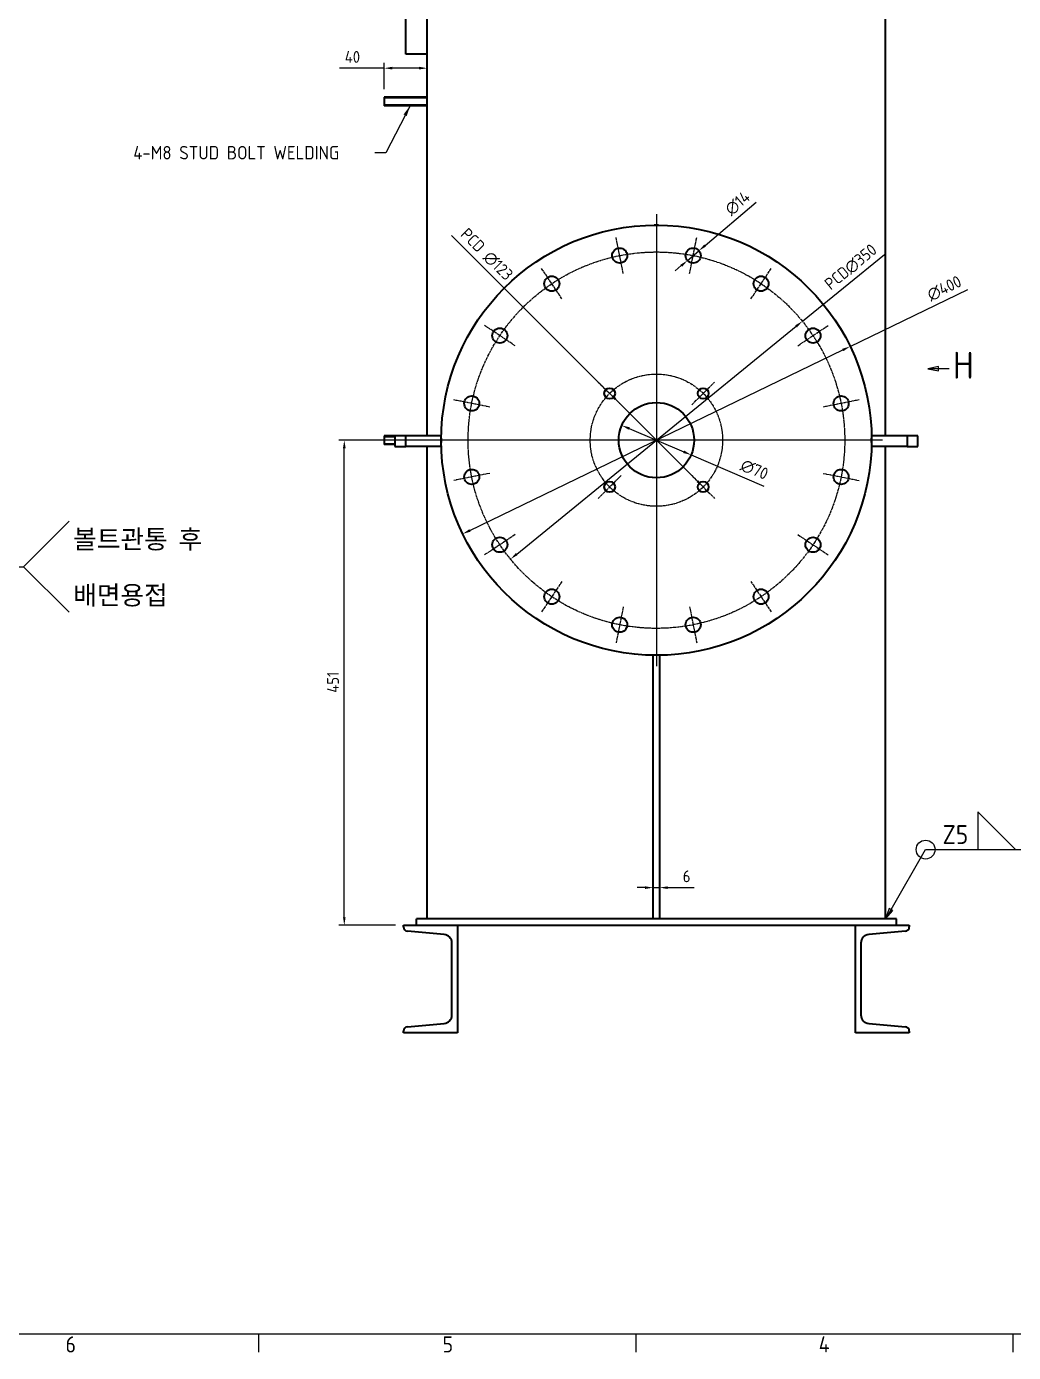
# Model space of a CAD drawing. Header units: millimetres. Extents: x 0 to 4205, y 0 to 2970.
# Drawn here: x 2237 to 3154, y 83 to 1316 of the extents above; entities that cross this region are included whole.
import ezdxf

# ---------------------------------------------------------------- set-up
doc = ezdxf.new("R2010")
doc.units = ezdxf.units.MM
doc.header["$LTSCALE"] = 5
doc.linetypes.add('CHAIN', pattern=[0.7087, 0.4724, -0.0591, 0.1181, -0.0591])
doc.layers.get('0').update_dxf_attribs({"color": 3, "lineweight": 25, "true_color": 0x00ff00})
for name, color, linetype, lineweight, true_color in [('가시적인 것(ISO)', 3, 'Continuous', 40, 0x00ff00), ('가시적인 좁은 것(ISO)', 3, 'Continuous', 35, 0x00ff00), ('기호(ISO)', 5, 'Continuous', 25, 0x0000ff), ('중심 표식(ISO)', 1, 'Continuous', 25, 0xff0000), ('중심선(ISO)', 1, 'Continuous', 25, 0xff0000), ('치수(ISO)', 2, 'Continuous', 25, 0xffff00)]:
    doc.layers.add(name, color=color, linetype=linetype, lineweight=lineweight, true_color=true_color)
doc.layers.add('경계(ISO)', color=7, linetype='Continuous', lineweight=25)
doc.layers.add('단면선(ISO)', color=7, linetype='CHAIN', lineweight=25)
doc.styles.add('문자 텍스트_PSTEK_POSCO', font='isocp.shx')
doc.styles.add('부품번호텍스트_PSTEK_POSCO', font='isocp.shx')
doc.styles.add('치수 텍스트_PSTEK_POSCO', font='isocp.shx')
doc.styles.add('표면거칠기 텍스트_PSTEK_POSCO', font='isocp.shx')
doc.dimstyles.new('치수_PSTEK_POSCO', dxfattribs={"dimscale": 5, "dimtxt": 2.2, "dimasz": 1.5, "dimexe": 1, "dimexo": 1.5, "dimgap": 1, "dimtad": 1, "dimrnd": 1e-08, "dimdsep": 46, "dimtxsty": '치수 텍스트_PSTEK_POSCO', "dimcen": 0.09, "dimdle": 10, "dimclrd": 7, "dimclre": 7, "dimclrt": 2, "dimadec": 1, "dimazin": 2, "dimtfac": 1, "dimtmove": 0, "dimatfit": 3, "dimfxl": 1, "dimtolj": 1, "dimlwd": -1, "dimlwe": -1, "dimarcsym": 0})
doc.dimstyles.new('치수_PSTEK_POSCO$7', dxfattribs={"dimscale": 5, "dimtxt": 2.2, "dimasz": 2, "dimexe": 1, "dimexo": 1.5, "dimgap": 1, "dimtad": 1, "dimrnd": 1e-08, "dimdsep": 46, "dimtxsty": '치수 텍스트_PSTEK_POSCO', "dimcen": 0.09, "dimdle": 10, "dimclrd": 7, "dimclre": 7, "dimclrt": 2, "dimadec": 1, "dimazin": 2, "dimtfac": 1, "dimtmove": 0, "dimatfit": 3, "dimfxl": 1, "dimtolj": 1, "dimlwd": -1, "dimlwe": -1, "dimarcsym": 0})

# ---------------------------------------------------------------- blocks, each defined once
blk = doc.blocks.new('경계 Default Border')
at = {"layer": '경계(ISO)'}
for p, q in [((490.58, 20), (490.58, 16.6)), ((560.67, 20), (560.67, 16.6)), ((630.75, 20), (630.75, 16.6))]:
    blk.add_line(p, q, dxfattribs=at)
at = {"layer": '경계(ISO)', "flags": 128}
blk.add_lwpolyline([(20, 20), (20, 574), (821, 574), (821, 20), (20, 20)], dxfattribs=at)
at = {"layer": '경계(ISO)', "color": 2, "true_color": 0xffff00, "char_height": 3, "attachment_point": 7, "style": '문자 텍스트_PSTEK_POSCO'}
for s, insert in [('6', (454.69, 16.57)), ('5', (524.77, 16.57)), ('4', (594.68, 16.6))]:
    blk.add_mtext(s, dxfattribs=dict(at, insert=insert))
blk = doc.blocks.new('용접 기호 식별자5')
at = {"layer": '기호(ISO)'}
for p, q in [((631.23, 110.09), (624.23, 117.09)), ((624.23, 117.09), (624.23, 110.09)), ((624.23, 110.09), (631.23, 110.09))]:
    blk.add_line(p, q, dxfattribs=at)
at = {"layer": '기호(ISO)', "color": 7}
for p, q in [((608.12, 98.96), (614.55, 110.09)), ((614.55, 110.09), (637.23, 110.09)), ((607.77, 99.16), (607.12, 97.22)), ((608.12, 98.96), (607.12, 97.22)), ((607.12, 97.22), (608.46, 98.76)), ((608.46, 98.76), (607.77, 99.16))]:
    blk.add_line(p, q, dxfattribs=at)
at = {"layer": '기호(ISO)', "color": 7, "flags": 128}
blk.add_lwpolyline([(607.77, 99.16), (607.12, 97.22), (608.46, 98.76), (607.77, 99.16)], dxfattribs=at)
at = {"layer": '기호(ISO)'}
blk.add_circle((614.55, 110.09), 1.75, dxfattribs=at)
at = {"layer": '기호(ISO)', "color": 7}
blk.add_solid([(607.77, 99.16), (607.12, 97.22), (608.46, 98.76), (607.77, 99.16)], dxfattribs=at)
at = {"layer": '기호(ISO)', "color": 7, "insert": (617.69, 111.14), "char_height": 3.5, "attachment_point": 7, "style": '표면거칠기 텍스트_PSTEK_POSCO'}
blk.add_mtext('Z5', dxfattribs=at)
blk = doc.blocks.new('용접 기호 식별자7')
at = {"layer": '기호(ISO)', "color": 7}
for p, q in [((415.75, 174.87), (414.61, 176.52)), ((416.08, 175.1), (414.61, 176.52)), ((414.61, 176.52), (415.42, 174.64)), ((415.42, 174.64), (416.08, 175.1)), ((415.75, 174.87), (424.18, 162.69)), ((424.18, 162.69), (446.87, 162.69))]:
    blk.add_line(p, q, dxfattribs=at)
at = {"layer": '기호(ISO)'}
for p, q in [((446.87, 162.69), (455.34, 171.16)), ((440.87, 162.69), (433.87, 169.69)), ((433.87, 169.69), (433.87, 162.69)), ((433.87, 162.69), (440.87, 162.69)), ((446.87, 162.69), (455.34, 154.22))]:
    blk.add_line(p, q, dxfattribs=at)
at = {"layer": '기호(ISO)', "color": 7, "flags": 128}
blk.add_lwpolyline([(416.08, 175.1), (414.61, 176.52), (415.42, 174.64), (416.08, 175.1)], dxfattribs=at)
at = {"layer": '기호(ISO)'}
blk.add_circle((424.18, 162.69), 1.75, dxfattribs=at)
at = {"layer": '기호(ISO)', "color": 7}
blk.add_solid([(416.08, 175.1), (414.61, 176.52), (415.42, 174.64), (416.08, 175.1)], dxfattribs=at)
at = {"layer": '기호(ISO)', "color": 7, "char_height": 3.5, "attachment_point": 7, "style": '표면거칠기 텍스트_PSTEK_POSCO'}
for s, insert in [('볼트관통 후', (456.12, 165.69)), ('Z5', (427.33, 163.74)), ('배면용접', (456.12, 155.27))]:
    blk.add_mtext(s, dxfattribs=dict(at, insert=insert))
blk = doc.blocks.new('2dTransSection3')
at = {"layer": '단면선(ISO)', "linetype": 'Continuous'}
for p, q in [((616.95, 199.9), (614.95, 199.5)), ((616.95, 199.1), (616.95, 199.9)), ((616.95, 199.5), (614.95, 199.5)), ((614.95, 199.5), (616.95, 199.1)), ((618.95, 199.5), (616.95, 199.5))]:
    blk.add_line(p, q, dxfattribs=at)
at = {"layer": '단면선(ISO)', "linetype": 'Continuous', "flags": 128}
blk.add_lwpolyline([(616.95, 199.9), (614.95, 199.5), (616.95, 199.1), (616.95, 199.9)], dxfattribs=at)
at = {"layer": '단면선(ISO)'}
blk.add_solid([(616.95, 199.9), (614.95, 199.5), (616.95, 199.1), (616.95, 199.9)], dxfattribs=at)
at = {"layer": '단면선(ISO)', "insert": (619.62, 197.67), "char_height": 5, "attachment_point": 7, "style": '부품번호텍스트_PSTEK_POSCO'}
blk.add_mtext('H', dxfattribs=at)
blk = doc.blocks.new('*D135')
at = {"layer": 'Defpoints', "color": 0, "transparency": 16777216}
for p in [(2569.6, 1277), (2569.6, 1250.1), (2609.6, 1250.1)]:
    blk.add_point(p, dxfattribs=at)
at = {"layer": '치수(ISO)', "color": 7, "transparency": 16777216}
for p, q in [((2569.6, 1277), (2528, 1277)), ((2569.6, 1257.6), (2569.6, 1282)), ((2602.1, 1277), (2577.1, 1277)), ((2609.6, 1257.6), (2609.6, 1282))]:
    blk.add_line(p, q, dxfattribs=at)
for points in [[(2577.1, 1278.3), (2577.1, 1275.8), (2569.6, 1277)], [(2602.1, 1278.3), (2602.1, 1275.8), (2609.6, 1277)]]:
    blk.add_solid(points, dxfattribs=at)
at = {"layer": '치수(ISO)', "color": 2, "transparency": 16777216, "insert": (2533, 1287.5), "char_height": 11, "attachment_point": 4, "style": '치수 텍스트_PSTEK_POSCO'}
blk.add_mtext('\\A1;40', dxfattribs=at)
blk = doc.blocks.new('*D137')
at = {"layer": 'Defpoints', "color": 0, "transparency": 16777216}
for p in [(3002.6, 1018.3), (2642.6, 844)]:
    blk.add_point(p, dxfattribs=at)
at = {"layer": '치수(ISO)', "color": 7, "transparency": 16777216}
for p, q in [((3002.6, 1018.3), (3112.1, 1071.3)), ((2649.3, 847.2), (2995.9, 1015))]:
    blk.add_line(p, q, dxfattribs=at)
for points in [[(2995.3, 1016.1), (2996.4, 1013.9), (3002.6, 1018.3)], [(2648.8, 848.4), (2649.9, 846.1), (2642.6, 844)]]:
    blk.add_solid(points, dxfattribs=at)
at = {"layer": '치수(ISO)', "color": 2, "transparency": 16777216, "insert": (3075.3, 1065.1), "char_height": 11, "attachment_point": 4, "rotation": 25.8317, "style": '치수 텍스트_PSTEK_POSCO'}
blk.add_mtext('\\A1;∅400', dxfattribs=at)
blk = doc.blocks.new('*D138')
at = {"layer": 'Defpoints', "color": 0, "transparency": 16777216}
for p in [(2958.2, 1041.7), (2687, 820.5)]:
    blk.add_point(p, dxfattribs=at)
at = {"layer": '치수(ISO)', "color": 7, "transparency": 16777216}
for p, q in [((2958.2, 1041.7), (3034.5, 1103.9)), ((2692.8, 825.2), (2952.4, 1037))]:
    blk.add_line(p, q, dxfattribs=at)
for points in [[(2951.6, 1038), (2953.2, 1036), (2958.2, 1041.7)], [(2692, 826.2), (2693.6, 824.3), (2687, 820.5)]]:
    blk.add_solid(points, dxfattribs=at)
at = {"layer": '치수(ISO)', "color": 2, "transparency": 16777216, "insert": (2981.3, 1074.2), "char_height": 11, "attachment_point": 4, "rotation": 39.2037, "style": '치수 텍스트_PSTEK_POSCO'}
blk.add_mtext('\\A1;PCD∅350', dxfattribs=at)
blk = doc.blocks.new('*D139')
at = {"layer": 'Defpoints', "color": 0, "transparency": 16777216}
for p in [(2779.1, 974.6), (2866.1, 887.6)]:
    blk.add_point(p, dxfattribs=at)
at = {"layer": '치수(ISO)', "color": 7, "transparency": 16777216}
for p, q in [((2779.1, 974.6), (2632.3, 1121.4)), ((2860.8, 892.9), (2784.4, 969.3))]:
    blk.add_line(p, q, dxfattribs=at)
for points in [[(2785.3, 970.2), (2783.5, 968.4), (2779.1, 974.6)], [(2861.7, 893.8), (2859.9, 892.1), (2866.1, 887.6)]]:
    blk.add_solid(points, dxfattribs=at)
at = {"layer": '치수(ISO)', "color": 2, "transparency": 16777216, "insert": (2643.4, 1125.3), "char_height": 11, "attachment_point": 4, "rotation": 315, "style": '치수 텍스트_PSTEK_POSCO'}
blk.add_mtext('\\A1;PCD ∅123', dxfattribs=at)
blk = doc.blocks.new('*D140')
at = {"layer": 'Defpoints', "color": 0, "transparency": 16777216}
for p in [(2790.4, 944.8), (2854.8, 917.4)]:
    blk.add_point(p, dxfattribs=at)
at = {"layer": '치수(ISO)', "color": 7, "transparency": 16777216}
for p, q in [((2797.3, 941.9), (2847.9, 920.3)), ((2854.8, 917.4), (2922.5, 888.5))]:
    blk.add_line(p, q, dxfattribs=at)
for points in [[(2797.8, 943.1), (2796.8, 940.8), (2790.4, 944.8)], [(2848.4, 921.5), (2847.4, 919.2), (2854.8, 917.4)]]:
    blk.add_solid(points, dxfattribs=at)
at = {"layer": '치수(ISO)', "color": 2, "transparency": 16777216, "insert": (2901.8, 908.8), "char_height": 11, "attachment_point": 4, "rotation": 336.9171, "style": '치수 텍스트_PSTEK_POSCO'}
blk.add_mtext('\\A1;∅70', dxfattribs=at)
blk = doc.blocks.new('*D144')
at = {"layer": 'Defpoints', "color": 0, "transparency": 16777216}
for p in [(2819.6, 513.3), (2825.6, 515.1), (2825.6, 513.3)]:
    blk.add_point(p, dxfattribs=at)
at = {"layer": '치수(ISO)', "color": 7, "transparency": 16777216}
for p, q in [((2812.1, 515.1), (2804.6, 515.1)), ((2819.6, 515.1), (2825.6, 515.1)), ((2833.1, 515.1), (2857.8, 515.1))]:
    blk.add_line(p, q, dxfattribs=at)
for points in [[(2812.1, 516.3), (2812.1, 513.8), (2819.6, 515.1)], [(2833.1, 516.3), (2833.1, 513.8), (2825.6, 515.1)]]:
    blk.add_solid(points, dxfattribs=at)
at = {"layer": '치수(ISO)', "color": 2, "transparency": 16777216, "insert": (2847.1, 525.6), "char_height": 11, "attachment_point": 4, "style": '치수 텍스트_PSTEK_POSCO'}
blk.add_mtext('\\A1;6', dxfattribs=at)
blk = doc.blocks.new('*D163')
at = {"layer": 'Defpoints', "color": 0, "transparency": 16777216}
for p in [(2851.4, 1098.2), (2862.1, 1107.3)]:
    blk.add_point(p, dxfattribs=at)
at = {"layer": '치수(ISO)', "color": 7, "transparency": 16777216}
for p, q in [((2867.8, 1112.1), (2915.2, 1152.3)), ((2851.4, 1098.2), (2862.1, 1107.3)), ((2845.7, 1093.4), (2839.9, 1088.5))]:
    blk.add_line(p, q, dxfattribs=at)
for points in [[(2867, 1113.1), (2868.6, 1111.2), (2862.1, 1107.3)], [(2844.9, 1094.3), (2846.5, 1092.4), (2851.4, 1098.2)]]:
    blk.add_solid(points, dxfattribs=at)
at = {"layer": '치수(ISO)', "color": 2, "transparency": 16777216, "insert": (2888.7, 1143.6), "char_height": 11, "attachment_point": 4, "rotation": 40.2892, "style": '치수 텍스트_PSTEK_POSCO'}
blk.add_mtext('\\A1;∅14', dxfattribs=at)
blk = doc.blocks.new('*D164')
at = {"layer": 'Defpoints', "color": 0, "transparency": 16777216}
for p in [(2532.5, 931.1), (2822.6, 931.1), (2587.6, 480.1)]:
    blk.add_point(p, dxfattribs=at)
at = {"layer": '치수(ISO)', "color": 7, "transparency": 16777216}
for p, q in [((2815.1, 931.1), (2527.5, 931.1)), ((2532.5, 487.6), (2532.5, 923.6)), ((2580.1, 480.1), (2527.5, 480.1))]:
    blk.add_line(p, q, dxfattribs=at)
for points in [[(2531.3, 923.6), (2533.8, 923.6), (2532.5, 931.1)], [(2531.3, 487.6), (2533.8, 487.6), (2532.5, 480.1)]]:
    blk.add_solid(points, dxfattribs=at)
at = {"layer": '치수(ISO)', "color": 2, "transparency": 16777216, "insert": (2522, 696.3), "char_height": 11, "attachment_point": 4, "rotation": 90, "style": '치수 텍스트_PSTEK_POSCO'}
blk.add_mtext('\\A1;451', dxfattribs=at)

msp = doc.modelspace()

# ---------------------------------------------------------------- linework, layer by layer
at = {"layer": '가시적인 것(ISO)'}
for p, q in [((2589.5856, 1290.1211), (2589.5856, 1326.1211)), ((2609.5856, 935.1211), (2609.5856, 1326.1211)), ((3035.5856, 935.1211), (3035.5856, 1326.1211)), ((2609.5856, 1290.1211), (2589.5856, 1290.1211)), ((2569.5856, 1250.1211), (2569.5856, 1242.1211)), ((2609.5856, 1250.1211), (2569.5856, 1250.1211)), ((2609.5856, 1242.1211), (2569.5856, 1242.1211)), ((2822.5856, 1131.1211), (2820.5856, 1131.1211)), ((2820.5856, 1131.1111), (2820.5856, 1131.1211)), ((2824.5856, 1131.1211), (2822.5856, 1131.1211)), ((2824.5856, 1131.1211), (2824.5856, 1131.1111)), ((2569.5856, 935.1211), (2569.5856, 927.1211)), ((2579.5856, 935.1211), (2569.5856, 935.1211)), ((2579.5856, 927.1211), (2569.5856, 927.1211)), ((2589.5856, 935.1211), (2579.5856, 935.1211)), ((2579.5856, 935.1211), (2579.5856, 925.1211)), ((2579.5856, 925.1211), (2589.5856, 925.1211)), ((2589.5856, 925.1211), (2589.5856, 935.1211)), ((2622.6256, 935.1211), (2589.5856, 935.1211)), ((2622.6756, 925.1211), (2589.5856, 925.1211)), ((2609.5856, 486.1211), (2609.5856, 925.1211)), ((2622.5856, 933.1211), (2622.5956, 933.1211)), ((2622.5856, 933.1211), (2622.5856, 931.1211)), ((2622.5856, 931.1211), (2622.5856, 929.1211)), ((2622.5956, 929.1211), (2622.5856, 929.1211)), ((3055.5856, 925.1211), (3022.4956, 925.1211)), ((3055.5856, 935.1211), (3022.5456, 935.1211)), ((3022.5756, 933.1211), (3022.5856, 933.1211)), ((3022.5856, 929.1211), (3022.5756, 929.1211)), ((3022.5856, 931.1211), (3022.5856, 933.1211)), ((3022.5856, 929.1211), (3022.5856, 931.1211)), ((3035.5856, 486.1211), (3035.5856, 925.1211)), ((3065.5856, 935.1211), (3055.5856, 935.1211)), ((3055.5856, 935.1211), (3055.5856, 925.1211)), ((3055.5856, 925.1211), (3065.5856, 925.1211)), ((3065.5856, 925.1211), (3065.5856, 935.1211)), ((2819.5856, 486.1211), (2819.5856, 731.1436)), ((2825.5856, 731.1436), (2825.5856, 486.1211)), ((2819.5856, 486.1211), (2599.5856, 486.1211)), ((2599.5856, 480.1211), (2599.5856, 486.1211)), ((2825.5856, 486.1211), (2819.5856, 486.1211)), ((3045.5856, 486.1211), (2825.5856, 486.1211)), ((3045.5856, 480.1211), (3045.5856, 486.1211)), ((2587.5856, 480.1211), (2637.5856, 480.1211)), ((2587.5856, 478.4736), (2587.5856, 480.1211)), ((2625.2829, 471.5102), (2591.237, 474.4888)), ((2637.5856, 480.1211), (3007.5856, 480.1211)), ((2637.5856, 480.1211), (2637.5856, 380.1211)), ((3007.5856, 380.1211), (3007.5856, 480.1211)), ((3007.5856, 480.1211), (3057.5856, 480.1211)), ((3053.9342, 474.4888), (3019.8884, 471.5102)), ((3057.5856, 480.1211), (3057.5856, 478.4736)), ((2632.5856, 396.7015), (2632.5856, 463.5406)), ((3012.5856, 463.5406), (3012.5856, 396.7015)), ((2591.237, 385.7533), (2625.2829, 388.7319)), ((3019.8884, 388.7319), (3053.9342, 385.7533)), ((2587.5856, 380.1211), (2587.5856, 381.7685)), ((2637.5856, 380.1211), (2587.5856, 380.1211)), ((3057.5856, 380.1211), (3007.5856, 380.1211)), ((3057.5856, 381.7685), (3057.5856, 380.1211))]:
    msp.add_line(p, q, dxfattribs=at)
for centre, radius in [((2822.5856, 931.1211), 200), ((2788.4448, 1102.7585), 7), ((2856.7264, 1102.7585), 7), ((2725.3608, 1076.6282), 7), ((2919.8104, 1076.6282), 7), ((2677.0784, 1028.3458), 7), ((2968.0928, 1028.3458), 7), ((2779.0986, 974.6081), 5), ((2866.0727, 974.6081), 5), ((2650.9482, 965.2619), 7), ((2822.5856, 931.1211), 35), ((2994.223, 965.2619), 7), ((2650.9482, 896.9803), 7), ((2994.223, 896.9803), 7), ((2779.0986, 887.634), 5), ((2866.0727, 887.634), 5), ((2677.0784, 833.8963), 7), ((2968.0928, 833.8963), 7), ((2725.3608, 785.6139), 7), ((2919.8104, 785.6139), 7), ((2788.4448, 759.4836), 7), ((2856.7264, 759.4836), 7)]:
    msp.add_circle(centre, radius, dxfattribs=at)
for centre, radius, start, end in [((2591.5856, 478.4736), 4, 180, 265), ((2624.5856, 463.5406), 8, 0, 85), ((3020.5856, 463.5406), 8, 95, 180), ((3053.5856, 478.4736), 4, 275, 0), ((2624.5856, 396.7015), 8, 275, 0), ((3020.5856, 396.7015), 8, 180, 265), ((2591.5856, 381.7685), 4, 95, 180), ((3053.5856, 381.7685), 4, 0, 85)]:
    msp.add_arc(centre, radius, start, end, dxfattribs=at)
at = {"layer": '가시적인 좁은 것(ISO)'}
for p, q in [((2609.5856, 1249.3771), (2569.5856, 1249.3771)), ((2569.5856, 1242.8651), (2609.5856, 1242.8651)), ((2579.5856, 934.3771), (2569.5856, 934.3771)), ((2569.5856, 927.8651), (2579.5856, 927.8651))]:
    msp.add_line(p, q, dxfattribs=at)
at = {"layer": '중심 표식(ISO)', "linetype": 'CHAIN'}
for p, q in [((2822.5856, 1141.1211), (2822.5856, 721.1211)), ((2791.7613, 1086.0851), (2785.1283, 1119.4318)), ((2853.4099, 1086.0851), (2860.043, 1119.4318)), ((2734.8055, 1062.4933), (2715.9161, 1090.7632)), ((2910.3657, 1062.4933), (2929.2551, 1090.7632)), ((2691.2134, 1018.9012), (2662.9435, 1037.7905)), ((2953.9578, 1018.9012), (2982.2278, 1037.7905)), ((2768.4919, 985.2147), (2789.7052, 964.0015)), ((2855.4661, 964.0015), (2876.6793, 985.2147)), ((2667.6215, 961.9453), (2634.2748, 968.5784)), ((3010.8964, 968.5784), (2977.5497, 961.9453)), ((3032.5856, 931.1211), (2612.5856, 931.1211)), ((2667.6215, 900.2968), (2634.2748, 893.6637)), ((2977.5497, 900.2968), (3010.8964, 893.6637)), ((2789.7052, 898.2406), (2768.4919, 877.0274)), ((2855.4661, 898.2406), (2876.6793, 877.0274)), ((2691.2134, 843.341), (2662.9435, 824.4516)), ((2953.9578, 843.341), (2982.2278, 824.4516)), ((2734.8055, 799.7489), (2715.9161, 771.4789)), ((2910.3657, 799.7489), (2929.2551, 771.4789)), ((2791.7613, 776.157), (2785.1283, 742.8103)), ((2853.4099, 776.157), (2860.043, 742.8103))]:
    msp.add_line(p, q, dxfattribs=at)
at = {"layer": '중심선(ISO)', "linetype": 'CHAIN'}
for radius in [175, 61.5]:
    msp.add_circle((2822.5856, 931.1211), radius, dxfattribs=at)

# ---------------------------------------------------------------- block references
at = {"xscale": 5, "yscale": 5, "zscale": 5}
msp.add_blockref('경계 Default Border', (0, 0), dxfattribs=at)
at = {"layer": '기호(ISO)', "xscale": 5, "yscale": 5, "zscale": 5}
for name in ['용접 기호 식별자7', '용접 기호 식별자5']:
    msp.add_blockref(name, (0, 0), dxfattribs=at)
at = {"layer": '단면선(ISO)', "xscale": 5, "yscale": 5, "zscale": 5}
msp.add_blockref('2dTransSection3', (0, 0), dxfattribs=at)

# ---------------------------------------------------------------- texts
at = {"layer": '기호(ISO)', "color": 2, "true_color": 0xffff00, "insert": (2336.4885, 1198.4358), "char_height": 12.5, "width": 219.517279, "attachment_point": 4, "style": '치수 텍스트_PSTEK_POSCO'}
msp.add_mtext('{\\fISOCP|b0|i0;\\H12.5000;4-M8 STUD BOLT WELDING}', dxfattribs=at)

# ---------------------------------------------------------------- dimensions: what is measured, and where the dimension line sits
at = {"layer": '치수(ISO)', "color": 7}
for base, p1, p2, angle, override, picture, middle in [((2569.5856, 1277.0319), (2609.5856, 1250.1211), (2569.5856, 1250.1211), 180, {"dimdec": 2, "dimtp": 0, "dimtm": 0, "dimtdec": 2, "dimtofl": 0, "dimatfit": 2}, '*D135', (2539.604, 1277.0319)), ((2532.5339, 931.1211), (2587.5856, 480.1211), (2822.5856, 931.1211), 270, {"dimdec": 2, "dimtp": 0, "dimtm": 0, "dimtdec": 2, "dimtofl": 0, "dimatfit": 1}, '*D164', (2532.5339, 705.6211))]:
    dim = msp.add_linear_dim(base=base, p1=p1, p2=p2, angle=angle, dimstyle='치수_PSTEK_POSCO', override=override, dxfattribs=at)
    dim.commit()
    dim.dimension.update_dxf_attribs({"geometry": picture, "text_midpoint": middle, "dimtype": 160})
for p1, p2, picture, middle in [((2851.3869, 1098.232), (2862.066, 1107.285), '*D163', (2903.4361, 1142.3561)), ((2642.57, 843.9752), (3002.6012, 1018.2669), '*D137', (3093.7462, 1062.3903)), ((2790.3878, 944.8432), (2854.7835, 917.3989), '*D140', (2907.7649, 894.8191))]:
    dim = msp.add_diameter_dim_2p(p1=p1, p2=p2, dimstyle='치수_PSTEK_POSCO', override={"dimdec": 2, "dimlfac": 1, "dimtp": 0, "dimtm": 0, "dimtdec": 2, "dimatfit": 2}, dxfattribs=at)
    dim.commit()
    dim.dimension.update_dxf_attribs({"geometry": picture, "text_midpoint": middle, "dimtype": 163})
for p1, p2, text, picture, middle in [((2866.0727, 887.634), (2779.0986, 974.6081), 'PCD <>', '*D139', (2656.2656, 1097.4411)), ((2686.9775, 820.5072), (2958.1938, 1041.7349), 'PCD<>', '*D138', (3009.2633, 1083.3917))]:
    dim = msp.add_diameter_dim_2p(p1=p1, p2=p2, text=text, dimstyle='치수_PSTEK_POSCO', override={"dimdec": 2, "dimlfac": 1, "dimtp": 0, "dimtm": 0, "dimtdec": 2, "dimatfit": 2}, dxfattribs=at)
    dim.commit()
    dim.dimension.update_dxf_attribs({"geometry": picture, "text_midpoint": middle, "dimtype": 163})
dim = msp.add_linear_dim(base=(2825.5856, 515.0716), p1=(2819.5856, 513.3008), p2=(2825.5856, 513.3008), dimstyle='치수_PSTEK_POSCO', override={"dimdec": 2, "dimse1": 1, "dimse2": 1, "dimtp": 0, "dimtm": 0, "dimtdec": 2, "dimtofl": 1, "dimatfit": 1}, dxfattribs=at)
dim.commit()
dim.dimension.update_dxf_attribs({"geometry": '*D144', "text_midpoint": (2849.9518, 515.0716), "dimtype": 160})

# ---------------------------------------------------------------- leaders
at = {"layer": '기호(ISO)', "color": 7, "annotation_type": 0, "has_hookline": 1, "hookline_direction": 1, "text_width": 215.6368}
msp.add_leader([(2593.7274, 1242.1211), (2571.0058, 1198.4358), (2561.0058, 1198.4358)], dimstyle='치수_PSTEK_POSCO$7', override={"dimtad": 0}, dxfattribs=at)

doc.saveas('drawing.dxf')
